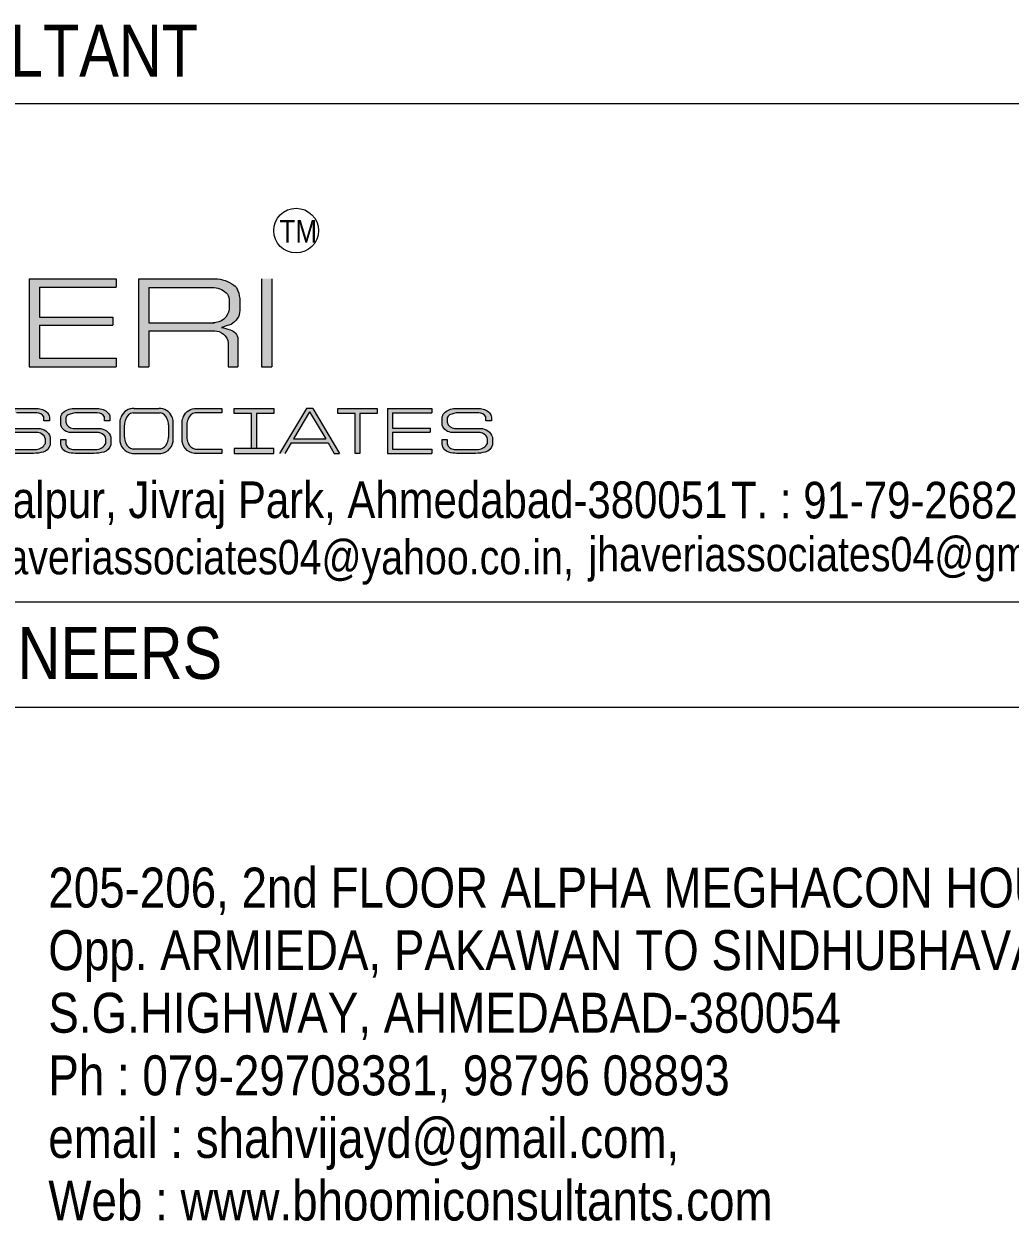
# Model space of a CAD drawing. Header units: millimetres. Extents: x 1112055 to 3390982, y -148532 to 766891.
# Drawn here: x 3194438 to 3202184, y 317051 to 326455 of the extents above; entities that cross this region are included whole.
import ezdxf

# ---------------------------------------------------------------- set-up
doc = ezdxf.new("R2010")
doc.units = ezdxf.units.MM
doc.layers.add('B TITLE BLOCK', color=250, linetype='Continuous', lineweight=0)
doc.layers.add('P_TITLE BLOCK TEXT', color=7, linetype='Continuous', lineweight=9)
doc.layers.add('FORMAT TEXT', color=7, linetype='Continuous')
doc.styles.add('SWINC', font='swissc.ttf')

msp = doc.modelspace()

# ---------------------------------------------------------------- hatches: boundary and pattern name
at = {"layer": 'P_TITLE BLOCK TEXT'}
for color, points in [(7, [(3195162.458266417, 324453.9396217397), (3194478.656942649, 324453.9396217397), (3194478.656942649, 323761.9923354267), (3195162.458266417, 323761.9923354267), (3195162.458266417, 323828.4434667514), (3194559.703155571, 323828.4434667514), (3194559.703155571, 324089.8603084238), (3195137.11739533, 324089.8603084238), (3195137.11739533, 324151.844757134), (3194559.703155571, 324151.844757134), (3194559.703155571, 324388.2525793602), (3195162.458266417, 324388.2525793602)]), (7, [(3196384.637821711, 324453.9396217397), (3196303.591608775, 324453.9396217397), (3196303.591608775, 323761.9923354267), (3196384.637821711, 323761.9923354267)]), (256, [(3195679.801214748, 323197.3562700834), (3195679.801214748, 323328.3664413061, -0.065444553260905), (3195691.287976493, 323370.8222457833, -0.3186236598127411), (3195793.527724126, 323434.7726882174), (3195992.896724965, 323434.7726882174), (3195992.896724965, 323400.8111380461), (3195784.144019022, 323400.8111380461, 0.2644804300768096), (3195726.957983322, 323350.9485070713, 0.0506837276388673), (3195716.388186111, 323306.8605753786), (3195716.388186111, 323209.4418072067, 0.0506837276411283), (3195726.957983322, 323165.3538755143, 0.2644804300830637), (3195784.144019022, 323115.4912445396), (3195992.896724965, 323115.4912445396), (3195992.896724965, 323081.5296943685), (3195778.882346273, 323081.5296943685, -0.3947190252426027)]), (256, [(3197213.592371576, 323434.7726882174), (3196902.640023944, 323434.772688201), (3196902.640023944, 323395.8826999445), (3197038.671203631, 323395.8826999445), (3197038.671203631, 323081.5296943685), (3197077.561191888, 323081.5296943685), (3197077.561191888, 323395.8826999445), (3197213.592371576, 323395.8826999445)]), (256, [(3197641.777734409, 323434.7726882174), (3197292.693300399, 323434.7726882174), (3197292.693300399, 323081.5296943685), (3197641.777734409, 323081.5296943685), (3197641.777734409, 323115.4533718567), (3197334.067849397, 323115.4533718567), (3197334.067849397, 323248.9081445157), (3197628.841076736, 323248.9081445157), (3197628.841076736, 323280.5515553129), (3197334.067849397, 323280.5515553129), (3197334.067849397, 323401.2390824434), (3197641.777734409, 323401.2390824434)])]:
    msp.add_hatch(color=color, dxfattribs=at).paths.add_polyline_path(points)
h = msp.add_hatch(color=7, dxfattribs=at)
h.paths.add_polyline_path([(3196087.61012467, 324402.7068109409, -0.1662994059925575), (3196118.417778892, 324359.8621425912, -0.0791995366985774), (3196134.216116128, 324278.3947210743), (3196134.216116128, 324204.3273066076, -0.2597704900776225), (3196065.502187209, 324095.2024556646, -0.0146451845304826), (3195988.554780755, 324070.8759359954, -0.0494066516944872), (3196057.173924786, 324051.4926832328, -0.351322737650402), (3196118.909635674, 323978.3577163244), (3196118.909635674, 323761.9923354267), (3196043.135512573, 323761.9923354267), (3196043.135512573, 323949.7859703092, 0.3675094121381071), (3195936.787001099, 324044.3620498521), (3195418.587560022, 324044.3620498521), (3195418.587560022, 323761.9923354267), (3195337.541347085, 323761.9923354267), (3195337.541347085, 324453.9396217397), (3195939.617593098, 324453.9396217397, -0.1432384059828174)])
h.paths.add_polyline_path([(3195917.847807177, 324385.7738230364, -0.1815059090176984), (3196025.982007454, 324343.3578215466, -0.2046130928259839), (3196049.194060917, 324293.3048158577), (3196049.194060917, 324214.283773987, -0.3961353841263715), (3195923.114773506, 324107.5314839444), (3195418.587560022, 324107.5314839444), (3195418.587560022, 324385.7738230364)], flags=16)
h = msp.add_hatch(color=7, dxfattribs=at)
edge = h.paths.add_edge_path()
edge.add_line((3194594.29407932, 323336.8439433173), (3194594.29407932, 323370.1115986214))
edge.add_arc((3194538.061450649, 323333.5682137269), 67.06360792046587, 33.01826321565937, 89.55826277274527)
edge.add_line((3194538.578490455, 323400.6298284996), (3194379.654954346, 323400.6298284996))
edge.add_arc((3194388.148010283, 323205.1003758087), 195.7138188039583, 92.48714741867238, 114.0429537283817)
edge.add_arc((3194320.612693606, 323356.4816519216), 29.9510070574212, 114.0429537292014, 173.3691583152144)
edge.add_line((3194290.86203625, 323359.9401502775), (3194290.86203625, 323326.5701847601))
edge.add_arc((3194351.980785133, 323338.8640246821), 62.34292233096473, 191.3730973810579, 266.9893197894401)
edge.add_line((3194348.706403637, 323276.6071504425), (3194550.07051912, 323276.6071504425))
edge.add_arc((3194555.717096625, 323184.1508481636), 92.62856831562863, 15.593509061368707, 93.49488039927837, ccw=False)
edge.add_line((3194644.93628764, 323209.050398815), (3194645.158923505, 323149.810516443))
edge.add_arc((3194564.895304726, 323170.8059685474), 82.96419413979505, 286.83610795887023, 345.34095802321593, ccw=False)
edge.add_arc((3194507.609655982, 323419.8675382663), 338.3850758990267, 270.957315856036, 283.90443097197135, ccw=False)
edge.add_line((3194513.263236905, 323081.5296943685), (3194365.407323152, 323081.5296943685))
edge.add_arc((3194370.590728096, 323345.7640109207), 264.2851523032929, 255.2817551210539, 268.8761901034659, ccw=False)
edge.add_arc((3194321.100113575, 323157.3614504611), 69.49078454225621, 183.4260365920849, 255.28175512112222, ccw=False)
edge.add_line((3194251.733524725, 323153.2086817563), (3194251.733524725, 323190.6698443536))
edge.add_line((3194251.733524725, 323190.6698443483), (3194290.862036258, 323190.6698443483))
edge.add_line((3194290.86203625, 323190.6698443483), (3194290.86203625, 323153.1858911449))
edge.add_arc((3194343.165626147, 323170.8016202041), 55.19039250994571, 198.6134072770147, 234.8504137460372)
edge.add_arc((3194351.155746912, 323182.1495232556), 69.06904279648975, 234.8504137460925, 265.2644397944081)
edge.add_line((3194345.453610592, 323113.3162586792), (3194535.99190489, 323113.3162586792))
edge.add_arc((3194529.15076967, 323199.0796660568), 86.03582496532252, 274.560686205346, 333.2673842340542)
edge.add_line((3194605.990695712, 323160.3783877558), (3194606.427232929, 323194.3824433334))
edge.add_arc((3194552.987198909, 323186.826182664), 53.971606525379, 8.048099003154439, 64.75619501779866)
edge.add_arc((3194526.35240507, 323130.3365086308), 116.4255536886003, 64.75619501766535, 84.2704522637553)
edge.add_line((3194537.975504787, 323246.1804256189), (3194331.258296792, 323246.1804256189))
edge.add_arc((3194328.392312843, 323325.8482099499), 79.71931838020582, 195.9277156249386, 272.06028075515746, ccw=False)
edge.add_line((3194251.733524725, 323303.9712831313), (3194251.733524725, 323369.600047543))
edge.add_arc((3194309.472565378, 323359.0881692109), 58.68812829139868, 127.4257817439836, 169.6818301060378, ccw=False)
edge.add_arc((3194359.82090465, 323293.2966519672), 141.5342447334787, 88.35670740953611, 127.4257817451778, ccw=False)
edge.add_line((3194363.879672896, 323434.7726882174), (3194539.218928969, 323434.7726882174))
edge.add_arc((3194539.885956312, 323317.3647168625), 117.4098661228488, 45.30042708121442, 90.32550976599077, ccw=False)
edge.add_arc((3194585.953571808, 323363.917989027), 51.91610804594104, 1.893356471615789, 45.30042708090781, ccw=False)
edge.add_line((3194637.841336454, 323365.633260405), (3194637.841336454, 323336.8439433149))
edge.add_line((3194637.841336454, 323336.8439433173), (3194594.294079327, 323336.8439433173))
h = msp.add_hatch(color=7, dxfattribs=at)
edge = h.paths.add_edge_path()
edge.add_line((3195069.973410674, 323336.8439433173), (3195069.973410674, 323370.1115986214))
edge.add_arc((3195013.740782003, 323333.5682137269), 67.06360792046587, 33.01826321565937, 89.55826277274527)
edge.add_line((3195014.257821808, 323400.6298284996), (3194855.334285699, 323400.6298284996))
edge.add_arc((3194863.827341652, 323205.1003758087), 195.7138188039583, 92.48714741867238, 114.0429537283817)
edge.add_arc((3194796.292024959, 323356.4816519216), 29.9510070574212, 114.0429537292014, 173.3691583152144)
edge.add_line((3194766.54136762, 323359.9401502775), (3194766.54136762, 323326.5701847601))
edge.add_arc((3194827.660116487, 323338.8640246821), 62.34292233096473, 191.3730973810579, 266.9893197894401)
edge.add_line((3194824.385735007, 323276.6071504425), (3195025.749850491, 323276.6071504425))
edge.add_arc((3195031.396427996, 323184.1508481636), 92.62856831562863, 15.593509061368707, 93.49488039927837, ccw=False)
edge.add_line((3195120.615619012, 323209.050398815), (3195120.838254877, 323149.810516443))
edge.add_arc((3195040.574636096, 323170.8059685474), 82.96419413979505, 286.83610795887023, 345.34095802321593, ccw=False)
edge.add_arc((3194983.288987335, 323419.8675382663), 338.3850758990267, 270.957315856036, 283.90443097197135, ccw=False)
edge.add_line((3194988.942568259, 323081.5296943685), (3194841.086654507, 323081.5296943685))
edge.add_arc((3194846.270059451, 323345.7640109207), 264.2851523032929, 255.2817551210539, 268.8761901034659, ccw=False)
edge.add_arc((3194796.77944493, 323157.3614504611), 69.49078454225621, 183.4260365920849, 255.28175512112222, ccw=False)
edge.add_line((3194727.412856079, 323153.2086817563), (3194727.412856079, 323190.6698443536))
edge.add_line((3194727.412856079, 323190.6698443483), (3194766.541367612, 323190.6698443483))
edge.add_line((3194766.54136762, 323190.6698443483), (3194766.54136762, 323153.1858911449))
edge.add_arc((3194818.8449575, 323170.8016202041), 55.19039250994571, 198.6134072770147, 234.8504137460372)
edge.add_arc((3194826.835078267, 323182.1495232556), 69.06904279648975, 234.8504137460925, 265.2644397944081)
edge.add_line((3194821.132941946, 323113.3162586792), (3195011.671236244, 323113.3162586792))
edge.add_arc((3195004.830101024, 323199.0796660568), 86.03582496532252, 274.560686205346, 333.2673842340542)
edge.add_line((3195081.670027066, 323160.3783877558), (3195082.106564283, 323194.3824433334))
edge.add_arc((3195028.666530263, 323186.826182664), 53.971606525379, 8.048099003154439, 64.75619501779866)
edge.add_arc((3195002.031736423, 323130.3365086308), 116.4255536886003, 64.75619501766535, 84.2704522637553)
edge.add_line((3195013.65483614, 323246.1804256189), (3194806.937628145, 323246.1804256189))
edge.add_arc((3194804.071644198, 323325.8482099499), 79.71931838020582, 195.9277156249386, 272.06028075515746, ccw=False)
edge.add_line((3194727.412856079, 323303.9712831313), (3194727.412856079, 323369.600047543))
edge.add_arc((3194785.151896732, 323359.0881692109), 58.68812829139868, 127.4257817439836, 169.6818301060378, ccw=False)
edge.add_arc((3194835.500236004, 323293.2966519672), 141.5342447334787, 88.35670740953611, 127.4257817451778, ccw=False)
edge.add_line((3194839.55900425, 323434.7726882174), (3195014.898260324, 323434.7726882174))
edge.add_arc((3195015.565287684, 323317.3647168625), 117.4098661228488, 45.30042708121442, 90.32550976599077, ccw=False)
edge.add_arc((3195061.632903178, 323363.917989027), 51.91610804594104, 1.893356471615789, 45.30042708090781, ccw=False)
edge.add_line((3195113.520667808, 323365.633260405), (3195113.520667808, 323336.8439433149))
edge.add_line((3195113.520667808, 323336.8439433173), (3195069.973410682, 323336.8439433173))
h = msp.add_hatch(color=256, dxfattribs=at)
h.paths.add_polyline_path([(3195497.404494107, 323434.7726882174), (3195304.169334014, 323434.7726882174, 0.3186216901171488), (3195201.92987321, 323370.8229338866, 0.0654456625201036), (3195190.442824636, 323328.3664413061), (3195190.442824636, 323197.3562700834, 0.3947190252434177), (3195289.523956161, 323081.5296943685), (3195512.049871946, 323081.5296943685, 0.394719025241403), (3195611.131003487, 323197.3562700834), (3195611.131003487, 323328.3664413061, 0.0654456625725081), (3195599.643954898, 323370.8229339027, 0.3186216900435543)])
h.paths.add_polyline_path([(3195574.544032122, 323306.8605753786, 0.1047262594535254), (3195563.974234896, 323350.9485070713), (3195563.97439553, 323350.9480480035), (3195563.974111074, 323350.948860974, 0.2644791230732378), (3195506.788199196, 323400.8111380461), (3195294.78562891, 323400.8111380461, 0.2644804300744661), (3195237.599593226, 323350.9485070713, 0.0506837276411892), (3195227.029795999, 323306.8605753786), (3195227.029795999, 323209.4418072067, 0.0506837276411892), (3195237.599593226, 323165.3538755143, 0.2644804300744662), (3195294.78562891, 323115.4912445396), (3195506.788199196, 323115.4912445396, 0.2644804300768095), (3195563.974234896, 323165.3538755143, 0.0473854188635733), (3195574.544032122, 323209.4418072067)], flags=16)
h = msp.add_hatch(color=256, dxfattribs=at)
h.paths.add_polyline_path([(3196400.852853758, 323120.4196826248), (3196089.900506124, 323120.4196826248), (3196089.900506124, 323081.5296943685), (3196400.852853758, 323081.5296943685)])
h.paths.add_polyline_path([(3196225.931685812, 323120.4196826248), (3196264.821674069, 323120.4196826248), (3196264.821674069, 323395.8826999445), (3196400.852853758, 323395.8826999445), (3196400.852853758, 323434.7726882174), (3196089.900506124, 323434.772688201), (3196089.900506124, 323395.8826999445), (3196225.931685812, 323395.8826999445)])
h = msp.add_hatch(color=7, dxfattribs=at)
h.paths.add_polyline_path([(3196706.957520593, 323434.7726882174), (3196656.300586941, 323434.7726882174), (3196446.196784606, 323081.5296943685), (3196487.471691479, 323081.5296943685), (3196536.251234862, 323163.5416891761), (3196827.006872674, 323163.5416891761), (3196875.786416056, 323081.5296943685), (3196917.06132293, 323081.5296943685)])
h.paths.add_polyline_path([(3196681.629053775, 323407.9622822963), (3196808.291216265, 323195.0079188424), (3196554.966891272, 323195.0079188424)], flags=16)
h = msp.add_hatch(color=7, dxfattribs=at)
edge = h.paths.add_edge_path()
edge.add_line((3198066.703539507, 323336.8439433173), (3198066.703539507, 323370.1115986214))
edge.add_arc((3198010.47091082, 323333.5682137269), 67.06360792046587, 33.01826321565937, 89.55826277274527)
edge.add_line((3198010.987950625, 323400.6298284996), (3197852.064414517, 323400.6298284996))
edge.add_arc((3197860.55747047, 323205.1003758087), 195.7138188039583, 92.48714741867238, 114.0429537283817)
edge.add_arc((3197793.022153792, 323356.4816519216), 29.9510070574212, 114.0429537292014, 173.3691583152144)
edge.add_line((3197763.271496437, 323359.9401502775), (3197763.271496437, 323326.5701847601))
edge.add_arc((3197824.39024532, 323338.8640246821), 62.34292233096473, 191.3730973810579, 266.9893197894401)
edge.add_line((3197821.115863824, 323276.6071504425), (3198022.479979307, 323276.6071504425))
edge.add_arc((3198028.126556812, 323184.1508481636), 92.62856831562863, 15.593509061368707, 93.49488039927837, ccw=False)
edge.add_line((3198117.345747828, 323209.050398815), (3198117.568383692, 323149.810516443))
edge.add_arc((3198037.304764912, 323170.8059685474), 82.96419413979505, 286.83610795887023, 345.34095802321593, ccw=False)
edge.add_arc((3197980.019116152, 323419.8675382663), 338.3850758990267, 270.957315856036, 283.90443097197135, ccw=False)
edge.add_line((3197985.672697092, 323081.5296943685), (3197837.81678334, 323081.5296943685))
edge.add_arc((3197843.000188268, 323345.7640109207), 264.2851523032929, 255.2817551210539, 268.8761901034659, ccw=False)
edge.add_arc((3197793.509573746, 323157.3614504611), 69.49078454225621, 183.4260365920849, 255.28175512112222, ccw=False)
edge.add_line((3197724.142984896, 323153.2086817563), (3197724.142984896, 323190.6698443536))
edge.add_line((3197724.142984896, 323190.6698443483), (3197763.271496429, 323190.6698443483))
edge.add_line((3197763.271496437, 323190.6698443483), (3197763.271496437, 323153.1858911449))
edge.add_arc((3197815.575086317, 323170.8016202041), 55.19039250994571, 198.6134072770147, 234.8504137460372)
edge.add_arc((3197823.565207082, 323182.1495232556), 69.06904279648975, 234.8504137460925, 265.2644397944081)
edge.add_line((3197817.863070779, 323113.3162586792), (3198008.401365077, 323113.3162586792))
edge.add_arc((3198001.560229841, 323199.0796660568), 86.03582496532252, 274.560686205346, 333.2673842340542)
edge.add_line((3198078.400155899, 323160.3783877558), (3198078.836693116, 323194.3824433334))
edge.add_arc((3198025.396659096, 323186.826182664), 53.971606525379, 8.048099003154439, 64.75619501779866)
edge.add_arc((3197998.761865256, 323130.3365086308), 116.4255536886003, 64.75619501766535, 84.2704522637553)
edge.add_line((3198010.384964973, 323246.1804256189), (3197803.667756978, 323246.1804256189))
edge.add_arc((3197800.801773031, 323325.8482099499), 79.71931838020582, 195.9277156249386, 272.06028075515746, ccw=False)
edge.add_line((3197724.142984896, 323303.9712831313), (3197724.142984896, 323369.600047543))
edge.add_arc((3197781.882025565, 323359.0881692109), 58.68812829139868, 127.4257817439836, 169.6818301060378, ccw=False)
edge.add_arc((3197832.230364821, 323293.2966519672), 141.5342447334787, 88.35670740953611, 127.4257817451778, ccw=False)
edge.add_line((3197836.289133067, 323434.7726882174), (3198011.628389141, 323434.7726882174))
edge.add_arc((3198012.295416499, 323317.3647168625), 117.4098661228488, 45.30042708121442, 90.32550976599077, ccw=False)
edge.add_arc((3198058.363031995, 323363.917989027), 51.91610804594104, 1.893356471615789, 45.30042708090781, ccw=False)
edge.add_line((3198110.250796625, 323365.633260405), (3198110.250796625, 323336.8439433149))
edge.add_line((3198110.250796625, 323336.8439433173), (3198066.703539499, 323336.8439433173))

# ---------------------------------------------------------------- linework, layer by layer
at = {"layer": 'B TITLE BLOCK', "color": 250, "lineweight": 0}
for p, q in [((3203478.187432448, 325828.8398438867), (3189895.844528363, 325828.8398438867)), ((3203478.187432448, 321085.8709208518), (3189895.844528363, 321085.8709208518))]:
    msp.add_line(p, q, dxfattribs=at)
at = {"layer": 'B TITLE BLOCK', "color": 250, "lineweight": 0, "const_width": 11.32523972296189}
msp.add_lwpolyline([(3189895.844528363, 321914.639909027), (3203478.187432448, 321914.639909027)], dxfattribs=at)
at = {"layer": 'P_TITLE BLOCK TEXT'}
for p, q in [((3195190.442824636, 323328.3664413035), (3195190.442824636, 323197.3562700805)), ((3195294.78562891, 323400.8111380439), (3195506.788199196, 323400.8111380439)), ((3195611.131003487, 323197.3562700805), (3195611.131003487, 323328.3664413035)), ((3195227.029795999, 323209.4418072045), (3195227.029795999, 323306.8605753764)), ((3195574.544032122, 323306.8605753764), (3195574.544032122, 323209.4418072045)), ((3195289.523956177, 323081.529694366), (3195512.049871946, 323081.529694366)), ((3195506.788199196, 323115.4912445369), (3195294.78562891, 323115.4912445369))]:
    msp.add_line(p, q, dxfattribs=at)
at = {"layer": 'P_TITLE BLOCK TEXT', "color": 7}
for points in [[(3194478.656942649, 324453.9396217376), (3195162.458266417, 324453.9396217376)], [(3194478.656942649, 324453.9396217376), (3194478.656942649, 323761.9923354239)], [(3195162.458266417, 324453.9396217376), (3195162.458266417, 324388.2525793581)], [(3195337.541347085, 324453.9396217376), (3195337.541347085, 323761.9923354239)], [(3195337.541347085, 324453.9396217376), (3195939.617593098, 324453.9396217376)], [(3196303.591608775, 324453.9396217376), (3196303.591608775, 323761.9923354239)], [(3196384.637821711, 324453.9396217376), (3196384.637821711, 323761.9923354239)], [(3194559.703155571, 324388.2525793581), (3194559.703155571, 324151.8447571314)], [(3194559.703155571, 324388.2525793581), (3195162.458266417, 324388.2525793581)], [(3195418.587560022, 324385.7738230341), (3195418.587560022, 324107.5314839419)], [(3195418.587560022, 324385.7738230341), (3195917.847807177, 324385.7738230341)], [(3196049.194060917, 324293.3048158552), (3196049.194060917, 324214.2837739844)], [(3196134.216116128, 324278.3947210559), (3196134.216116128, 324204.3273066051)], [(3194559.703155571, 324151.8447571314), (3195137.11739533, 324151.8447571314)], [(3194559.703155571, 324089.8603084213), (3194559.703155571, 323828.4434667489)], [(3194559.703155571, 324089.8603084213), (3195137.11739533, 324089.8603084213)], [(3195137.11739533, 324151.8447571314), (3195137.11739533, 324089.8603084213)], [(3195418.587560022, 324107.5314839419), (3195935.596061151, 324107.5314839419)], [(3195418.587560022, 324044.3620498499), (3195418.587560022, 323761.9923354239)], [(3195418.587560022, 324044.3620498499), (3195936.787001099, 324044.3620498499)], [(3196043.135512573, 323949.7859703072), (3196043.135512573, 323761.9923354239)], [(3194559.703155571, 323828.4434667489), (3195162.458266417, 323828.4434667489)], [(3195162.458266417, 323828.4434667489), (3195162.458266417, 323761.9923354239)], [(3194478.656942649, 323761.9923354239), (3195162.458266417, 323761.9923354239)], [(3195337.541347085, 323761.9923354239), (3195418.587560022, 323761.9923354239)], [(3196043.135512573, 323761.9923354239), (3196118.909635674, 323761.9923354239)], [(3196303.591608775, 323761.9923354239), (3196384.637821711, 323761.9923354239)], [(3196303.591608775, 323761.9923354239), (3196384.637821711, 323761.9923354239)], [(3196656.300586941, 323434.7726882146), (3196446.196784606, 323081.529694366)], [(3196681.629053775, 323407.9622822941), (3196554.966891272, 323195.0079188399)], [(3196706.957520593, 323434.7726882146), (3196656.300586941, 323434.7726882146)], [(3196681.629053775, 323407.9622822941), (3196808.291216265, 323195.0079188399)], [(3196706.957520593, 323434.7726882146), (3196917.06132293, 323081.529694366)], [(3197292.693300399, 323434.7726882146), (3197641.777734409, 323434.7726882146)], [(3197292.693300399, 323434.7726882146), (3197292.693300399, 323081.529694366)], [(3197641.777734409, 323434.7726882146), (3197641.777734409, 323401.2390824409)], [(3197334.067849397, 323401.2390824409), (3197334.067849397, 323280.55155531)], [(3197334.067849397, 323401.2390824409), (3197641.777734409, 323401.2390824409)], [(3197334.067849397, 323280.55155531), (3197628.841076736, 323280.55155531)], [(3197334.067849397, 323248.9081445134), (3197334.067849397, 323115.4533718541)], [(3197334.067849397, 323248.9081445134), (3197628.841076736, 323248.9081445134)], [(3197628.841076736, 323280.55155531), (3197628.841076736, 323248.9081445134)], [(3196536.251234862, 323163.5416891734), (3196487.471691479, 323081.529694366)], [(3196536.251234862, 323163.5416891734), (3196827.006872674, 323163.5416891734)], [(3196554.966891272, 323195.0079188399), (3196808.291216265, 323195.0079188399)], [(3196827.006872674, 323163.5416891734), (3196875.786416056, 323081.529694366)], [(3196875.786416056, 323081.529694366), (3196917.06132293, 323081.529694366)], [(3197292.693300399, 323081.529694366), (3197641.777734409, 323081.529694366)], [(3197334.067849397, 323115.4533718541), (3197641.777734409, 323115.4533718541)], [(3197641.777734409, 323115.4533718541), (3197641.777734409, 323081.529694366)]]:
    msp.add_lwpolyline(points, dxfattribs=at)
for points in [[(3195939.617593098, 324453.9396217376, -0.1432384059828174), (3196087.61012467, 324402.7068109388, -0.1662994059925575), (3196118.417778892, 324359.8621425881, -0.0791995367245889), (3196134.216116128, 324278.3947210559, 1.678218886483149)], [(3195917.847807177, 324385.7738230341, -0.1815059090176984), (3196025.982007454, 324343.3578215439, -0.2046130927975971), (3196049.194060917, 324293.3048158552, 10.50997811602303)], [(3196049.194060917, 324214.2837739844, -0.3961353841393621), (3195923.114773506, 324107.5314839419, -0.3062019991474196)], [(3196134.216116128, 324204.3273066051, -0.2597704900776225), (3196065.502187209, 324095.2024556621, -0.0146451845304826), (3195988.554780755, 324070.8759359928, -0.0494066516944872), (3196057.173924786, 324051.4926832303, -0.351322737721068), (3196118.909635674, 323978.3577163063), (3196118.909635674, 323761.9923354239)], [(3195931.842669559, 324044.3620498499, -0.3803317739883389), (3196043.135512573, 323949.7859703072, -39.10634366962048)], [(3194363.879672896, 323434.7726882146), (3194539.218928968, 323434.7726882146, -0.1990261439851543), (3194622.470812141, 323400.8202035117, -0.1916967583265429), (3194637.841336454, 323365.6332604027), (3194637.841336454, 323336.8439433145), (3194594.29407932, 323336.8439433145), (3194594.29407932, 323370.1115986063, 0.2518321425504549), (3194538.578490455, 323400.6298284972), (3194379.654954346, 323400.6298284972, 0.0943332803251045)], [(3195679.801214748, 323187.4835221023), (3195679.801214748, 323328.3664413035, -0.0654451079201827), (3195691.288119907, 323370.8225898484, -0.3186226749167162), (3195793.527724111, 323434.7726882146), (3195992.896724965, 323434.7726882146), (3195992.896724965, 323400.8111380439), (3195784.144019022, 323400.8111380439, 0.2644804300768096), (3195726.957983322, 323350.9485070684, 0.0506837276411283), (3195716.388186111, 323306.8605753764), (3195716.388186111, 323209.4418072045, 0.0506837276411283), (3195726.957983322, 323165.3538755117, 0.2644804300768096), (3195784.144019022, 323115.4912445369), (3195992.896724965, 323115.4912445369), (3195992.896724965, 323081.529694366), (3195778.882346273, 323081.529694366, -0.3947190252579334), (3195679.801214748, 323197.3562700805)], [(3194345.453610592, 323113.3162586764), (3194535.991904892, 323113.3162586764, 0.2619100095917326), (3194605.990695712, 323160.3783877532), (3194606.427232927, 323194.382443328, 0.2526122615055632), (3194576.004520919, 323235.6435688897, 0.085353380822099), (3194537.975504787, 323246.1804256167), (3194331.25829679, 323246.1804256167, -0.3449747456290864)], [(3194348.706403637, 323276.60715044), (3194550.070519121, 323276.60715044, -0.3536343318604639), (3194644.93628764, 323209.0503988127), (3194645.158923512, 323149.8105164347, -0.2609690833415413), (3194588.924642825, 323091.3978554943, -0.0565526202682377), (3194513.263236905, 323081.529694366), (3194365.40732316, 323081.529694366, -0.0593865794242292)]]:
    msp.add_lwpolyline(points, format="xyb", dxfattribs=at)
for points in [[(3195069.973410674, 323336.8439433145), (3195069.973410674, 323370.1115986063, 0.2518321425504549), (3195014.257821808, 323400.6298284972), (3194855.334285701, 323400.6298284972, 0.0943332803251045), (3194784.089343759, 323383.8341179035, 0.2648005950274), (3194766.54136762, 323359.9401502753), (3194766.54136762, 323326.5701847556, 0.342455608626355), (3194824.385735007, 323276.60715044), (3195025.749850475, 323276.60715044, -0.3536343318604639), (3195120.615619012, 323209.0503988127), (3195120.838254867, 323149.8105164347, -0.2609690833415413), (3195064.60397418, 323091.3978554943, -0.0565526202682377), (3194988.942568259, 323081.529694366), (3194841.086654514, 323081.529694366, -0.0593865794242292), (3194779.124203295, 323090.1508740719, -0.324223828793496), (3194727.412856079, 323153.2086817536), (3194727.412856079, 323190.669844345), (3194766.54136762, 323190.669844345), (3194766.54136762, 323153.1858911362, 0.1594446921200951), (3194787.071125603, 323125.6750977057, 0.1334907776809275), (3194821.132941946, 323113.3162586764), (3195011.671236247, 323113.3162586764, 0.2619100095917326), (3195081.670027066, 323160.3783877532), (3195082.106564281, 323194.382443328, 0.2526122615055632), (3195051.683852288, 323235.6435688897, 0.085353380822099), (3195013.65483614, 323246.1804256167), (3194806.937628145, 323246.1804256167, -0.3449747456290864), (3194727.412856079, 323303.971283129), (3194727.412856079, 323369.6000475475, -0.1864948836794344), (3194749.485170041, 323405.6948319137, -0.172141735516322), (3194839.55900425, 323434.7726882146), (3195014.898260322, 323434.7726882146, -0.1990261439851543), (3195098.150143494, 323400.8202035117, -0.1916967583265429), (3195113.520667808, 323365.6332604027), (3195113.520667808, 323336.8439433145)], [(3198066.703539507, 323336.8439433145), (3198066.703539507, 323370.1115986063, 0.2518321425504549), (3198010.987950625, 323400.6298284972), (3197852.064414517, 323400.6298284972, 0.0943332803251045), (3197780.819472592, 323383.8341179035, 0.2648005950274), (3197763.271496437, 323359.9401502753), (3197763.271496437, 323326.5701847556, 0.342455608626355), (3197821.115863824, 323276.60715044), (3198022.479979308, 323276.60715044, -0.3536343318604639), (3198117.345747828, 323209.0503988127), (3198117.568383699, 323149.8105164347, -0.2609690833415413), (3198061.334103013, 323091.3978554943, -0.0565526202682377), (3197985.672697092, 323081.529694366), (3197837.816783331, 323081.529694366, -0.0593865794242292), (3197775.854332127, 323090.1508740719, -0.324223828793496), (3197724.142984896, 323153.2086817536), (3197724.142984896, 323190.669844345), (3197763.271496437, 323190.669844345), (3197763.271496437, 323153.1858911362, 0.1594446921200951), (3197783.80125442, 323125.6750977057, 0.1334907776809275), (3197817.863070779, 323113.3162586764), (3198008.401365063, 323113.3162586764, 0.2619100095917326), (3198078.400155899, 323160.3783877532), (3198078.836693114, 323194.382443328, 0.2526122615055632), (3198048.413981106, 323235.6435688897, 0.085353380822099), (3198010.384964973, 323246.1804256167), (3197803.667756977, 323246.1804256167, -0.3449747456290864), (3197724.142984896, 323303.971283129), (3197724.142984896, 323369.6000475475, -0.1864948836794344), (3197746.215298858, 323405.6948319137, -0.172141735516322), (3197836.289133067, 323434.7726882146), (3198011.628389139, 323434.7726882146, -0.1990261439851543), (3198094.880272312, 323400.8202035117, -0.1916967583265429), (3198110.250796625, 323365.6332604027), (3198110.250796625, 323336.8439433145)]]:
    msp.add_lwpolyline(points, format="xyb", close=True, dxfattribs=at)
at = {"layer": 'P_TITLE BLOCK TEXT'}
for points in [[(3195304.169334014, 323434.7726882146), (3195497.404494107, 323434.7726882146)], [(3196225.931685812, 323395.8826999419), (3196089.900506124, 323395.8826999419), (3196089.900506124, 323434.7726882146), (3196400.852853758, 323434.7726882146), (3196400.852853758, 323395.8826999419), (3196264.821674069, 323395.8826999419)], [(3197038.671203631, 323395.8826999419), (3196902.640023944, 323395.8826999419), (3196902.640023944, 323434.7726882146), (3197213.592371576, 323434.7726882146), (3197213.592371576, 323395.8826999419), (3197077.561191888, 323395.8826999419)], [(3196264.821674069, 323395.8826999419), (3196264.821674069, 323120.4196826225), (3196225.931685812, 323120.4196826225), (3196225.931685812, 323395.8826999419)], [(3197077.561191888, 323395.8826999419), (3197077.561191888, 323081.529694366), (3197038.671203631, 323081.529694366), (3197038.671203631, 323395.8826999419)], [(3196400.852853758, 323120.4196826225), (3196089.900506124, 323120.4196826225), (3196089.900506124, 323081.529694366), (3196400.852853758, 323081.529694366), (3196400.852853758, 323120.4196826225), (3196264.821674069, 323120.4196826225)]]:
    msp.add_lwpolyline(points, dxfattribs=at)
msp.add_circle((3196576.051615724, 324831.7957484169), 175.6657558735884, dxfattribs=at)
for centre, radius, start, end in [((3195298.132527214, 323330.7216342392), 104.2260277900653, 86.67955072850191, 157.3715793821157), ((3195503.441300909, 323330.7216342392), 104.226027790046, 22.62842063430633, 93.3204492714981), ((3195357.67392529, 323305.9025330657), 168.7331271508051, 157.3716577035326, 172.3493392721057), ((3195449.221968862, 323276.90242147), 224.202704415835, 160.7151990194275, 172.3211226335534), ((3195310.02831663, 323325.6058964961), 76.73439831140304, 101.4575683046775, 160.7151990194275), ((3195491.545511493, 323325.6058964961), 76.73439831096655, 19.28480098057249, 78.54243169532248), ((3195465.167777658, 323303.9493101303), 109.4149921481121, 1.524680442715459, 25.43899790216994), ((3195443.899902832, 323305.9025330657), 168.7331271517187, 7.65066072789435, 22.62834229646741), ((3195301.913794603, 323192.4198960993), 111.5802174865944, 177.4643736602112, 263.6247444615335), ((3195449.221968862, 323239.3999611103), 224.202704415905, 187.6788773664466, 199.2848009805725), ((3195310.02831663, 323190.6964860691), 76.73439831117194, 199.2848009805725, 258.54243169466), ((3195491.545511493, 323190.6964860691), 76.73439831042636, 281.4575683046776, 340.7151990194275), ((3195499.66003352, 323192.4198960993), 111.5802174860988, 276.3752555384665, 2.535626339788827), ((3195337.178576419, 323243.0376577878), 239.7311843239477, 341.0922504502332, 351.9440712027609)]:
    msp.add_arc(centre, radius, start, end, dxfattribs=at)

# ---------------------------------------------------------------- texts
at = {"layer": 'B TITLE BLOCK', "color": 0, "style": 'SWINC'}
for s, p in [('205-206, 2nd FLOOR ALPHA MEGHACON HOUSE,', (3194629.492874197, 319514.1219088736)), ('Opp. ARMIEDA, PAKAWAN TO SINDHUBHAVAN ROAD,', (3194629.492874197, 319022.4317523203)), ('S.G.HIGHWAY, AHMEDABAD-380054', (3194629.492874197, 318530.7415957508)), ('Ph : 079-29708381, 98796 08893', (3194629.492874197, 318039.0514391979)), ('email : shahvijayd@gmail.com,', (3194629.492874197, 317547.3612826291)), ('Web : www.bhoomiconsultants.com', (3194629.492874197, 317055.6711260753))]:
    msp.add_text(s, height=313.5508724754203, dxfattribs=at).set_placement(p)
at = {"layer": 'B TITLE BLOCK', "color": 251, "insert": (3349947.561182239, 325224.287975483), "char_height": 289.9473009156738, "attachment_point": 2, "style": 'SWINC'}
msp.add_mtext_dynamic_manual_height_columns('\\pxsm1,qj;{\\fBankGothic Lt BT|b0|i0|c0|p34;BHOOMI\\P\\ps*,q*;\\fGost|b0|i0|c0|p2;\\H0.8x;- CONSULTANTS -\\C1; }', width=758153.1859791172, gutter_width=0, heights=[106642.9097094838], dxfattribs=at)
at = {"layer": 'FORMAT TEXT', "style": 'SWINC'}
for s, p in [('SERVICES CONSULTANT', (3190153.084732528, 326041.6296104336)), ('STRUCTURAL ENGINEERS', (3189980.408064723, 321310.4297889578))]:
    msp.add_text(s, height=407.4702871224098, dxfattribs=at).set_placement(p)
at = {"layer": 'P_TITLE BLOCK TEXT', "style": 'SWINC'}
for s, height, p in [('TM', 178.6161043393652, (3196445.001653374, 324736.9868890351)), ('2, Palkhi Society, Nr. SBI, Vejalpur, Jivraj Park, Ahmedabad-380051', 287.4193537787814, (3190006.890445394, 322573.7003375131)), ('T. : 91-79-2682 2828 ', 287.4193537787814, (3199992.03773413, 322570.9115775059)), ('E-mail : jhaveriassociates04@yahoo.co.in,', 270, (3192924.736149282, 322131.3599537198)), (' jhaveriassociates04@gmail.com', 270, (3198786.380872476, 322155.6433243923))]:
    msp.add_text(s, height=height, dxfattribs=at).set_placement(p)

doc.saveas('drawing.dxf')
